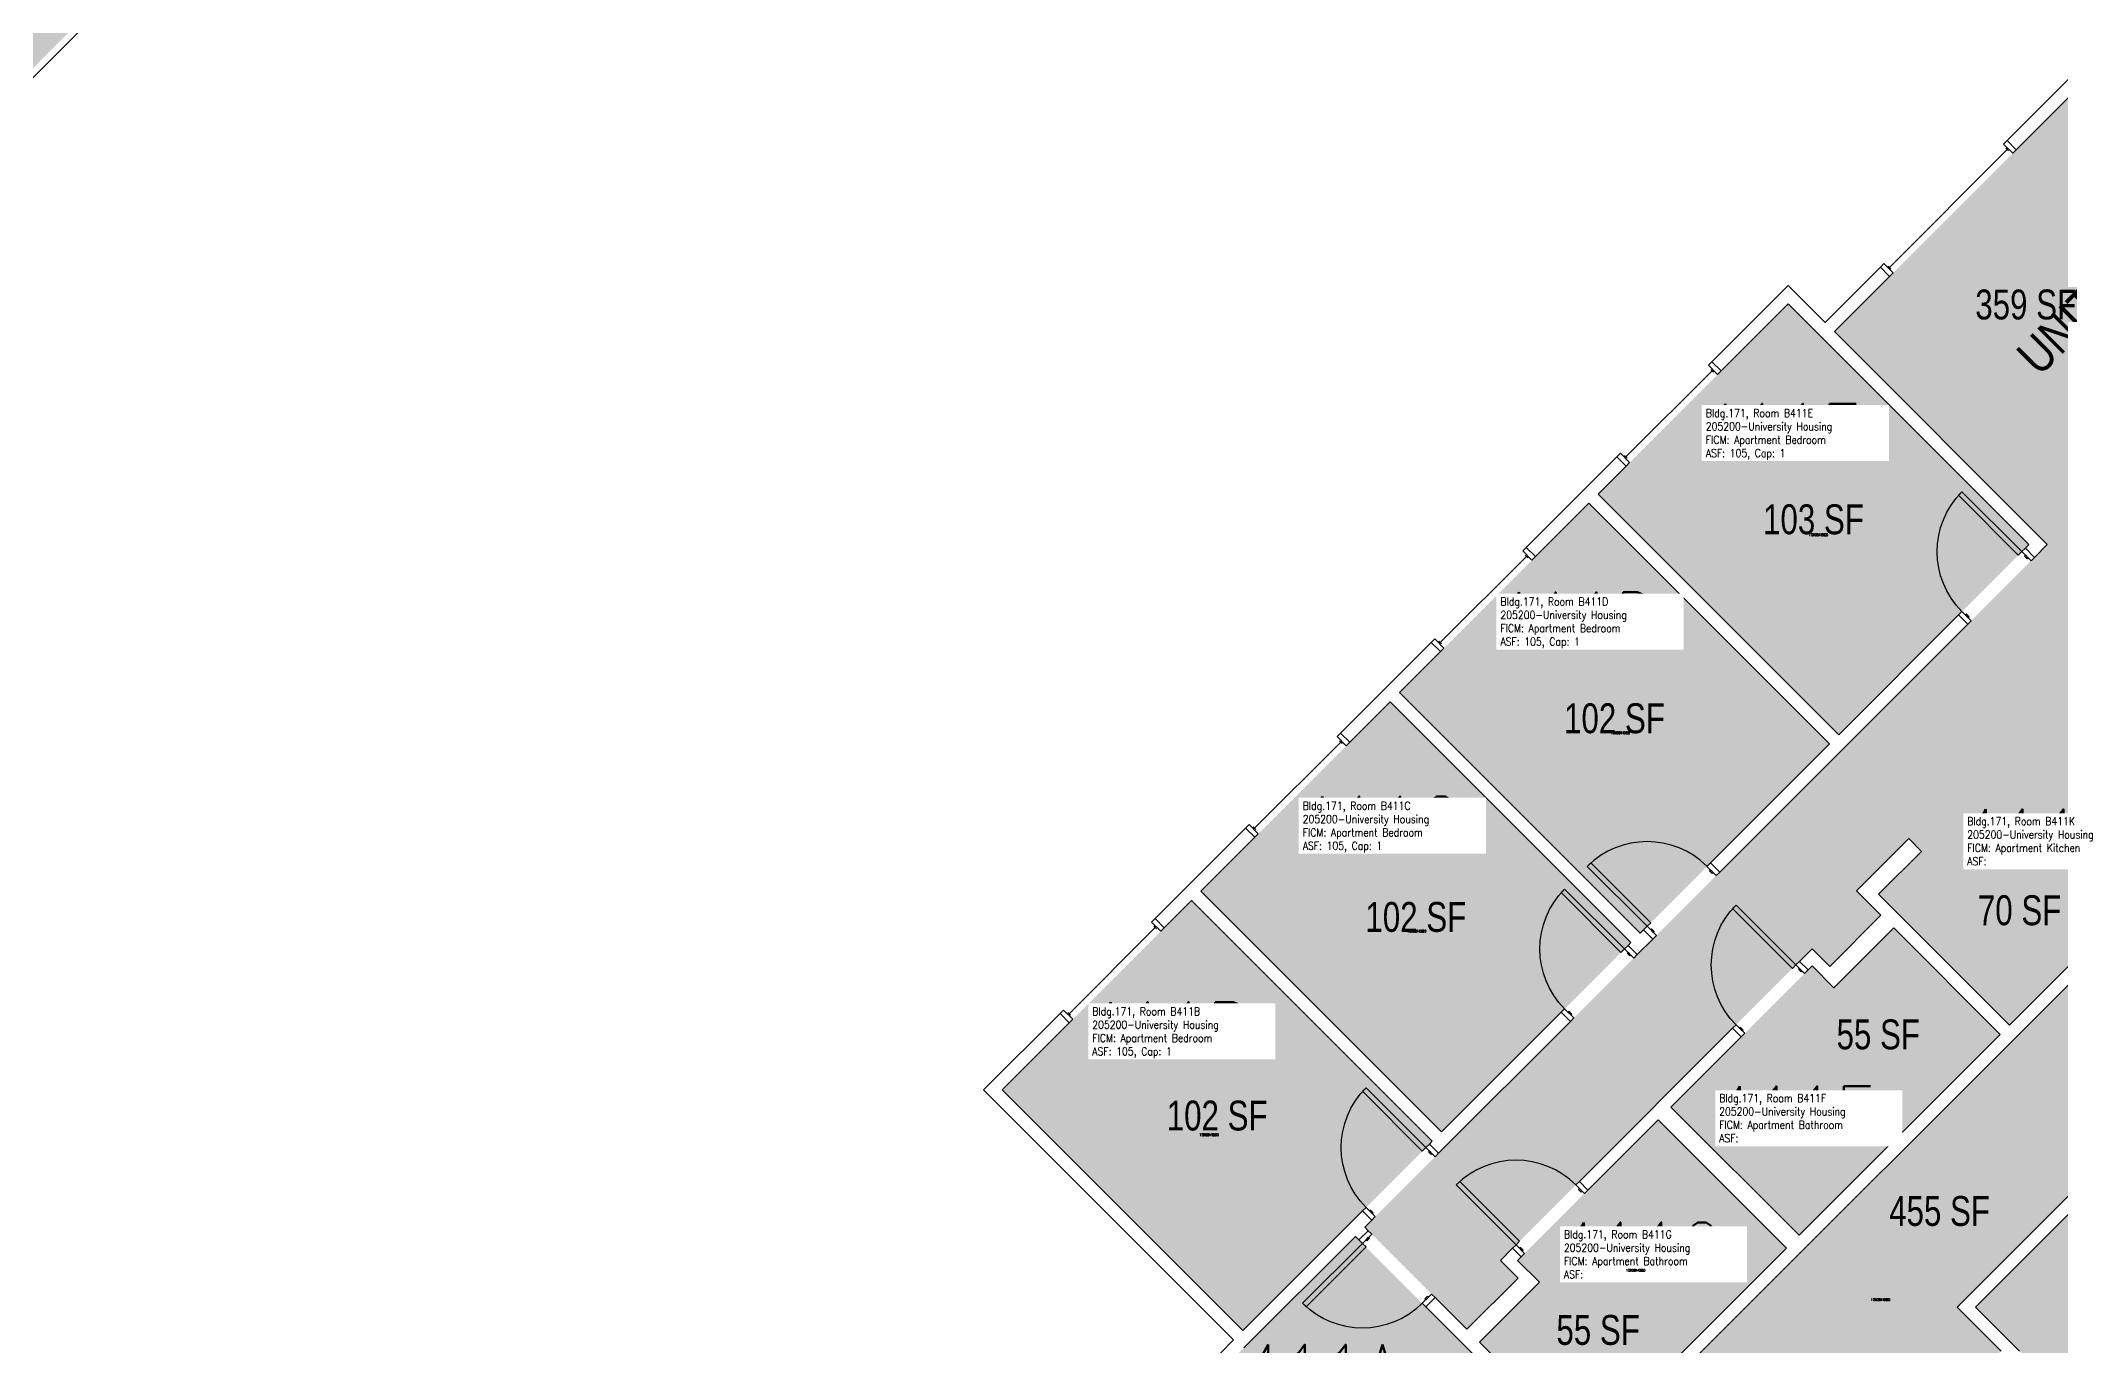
# Model space of a CAD drawing. Header units: inches. Extents: x -98 to 2219, y 102 to 2358.
# Drawn here: x 846 to 1658, y 814 to 1338 of the extents above; entities that cross this region are included whole.
import ezdxf
from ezdxf.enums import TextEntityAlignment as Align

# ---------------------------------------------------------------- set-up
doc = ezdxf.new("R2010")
doc.units = ezdxf.units.IN
doc.header["$LTSCALE"] = 96
doc.header["$MEASUREMENT"] = 0
for name, color, linetype in [('A-Area-Iden', 1, 'Continuous'), ('A-Door', 2, 'Continuous'), ('A-Glaz', 1, 'Continuous'), ('A-IDEN-RNUM', 7, 'Continuous'), ('A-IDEN-SNUM', 4, 'Continuous'), ('A-IDEN-VNUM', 4, 'Continuous'), ('A-Wall', 5, 'Continuous'), ('AREA-TEXT', 3, 'Continuous'), ('Rooms-Category-Color', 7, 'Continuous'), ('Rooms-College-Color', 7, 'Continuous'), ('Rooms-Department-Color', 7, 'Continuous'), ('Rooms-Division-Color', 7, 'Continuous'), ('Rooms-Information', 7, 'Continuous')]:
    doc.layers.add(name, color=color, linetype=linetype)
doc.styles.add('AREA', font='arial.ttf', dxfattribs={"width": 0.75, "height": 12})
doc.styles.add('ROOMSNUMBER', font='txt.shx', dxfattribs={"height": 0.03})
doc.styles.add('ROOMVNUMBER', font='simplex.shx', dxfattribs={"width": 0.85})
doc.styles.get("Standard").update_dxf_attribs({"font": 'ARIALN.TTF'})

msp = doc.modelspace()

# ---------------------------------------------------------------- hatches: boundary and pattern name
at = {"layer": 'Rooms-Category-Color', "true_color": 0x728ef3}
for points in [[(830.23, 1478.87), (770.73, 1419.37), (696.39, 1493.7), (653.17, 1450.48), (659.5, 1444.15), (655.79, 1440.44), (649.46, 1446.77), (634.47, 1431.78), (669.38, 1396.87), (684.37, 1411.86), (679.83, 1416.4), (683.54, 1420.11), (693.21, 1410.44), (670.8, 1388.03), (660.98, 1397.84), (640.66, 1377.51), (650.47, 1367.7), (525.99, 1243.22), (516.18, 1253.04), (495.85, 1232.71), (536.86, 1191.69), (731.32, 1386.15), (816.88, 1300.59), (912.69, 1396.4)], [(1378.07, 861.08), (1652.33, 1135.35), (1566.77, 1220.91), (1662.59, 1316.72), (1779.35, 1199.96), (1758.95, 1179.57), (1770.71, 1167.81), (1774.16, 1171.26), (1765.85, 1179.57), (1782.8, 1196.52), (1837.07, 1142.25), (1820.12, 1125.3), (1801.03, 1144.39), (1797.58, 1140.94), (1798.99, 1139.53), (1753.74, 1094.27), (1771.42, 1076.6), (1738.75, 1043.93), (1728.85, 1053.83), (1723.72, 1048.7), (1681.04, 1091.38), (1601.76, 1012.1), (1596.63, 1017.22), (1575.68, 996.28), (1585.48, 986.48), (1564.89, 965.88), (1557.82, 972.95), (1432.6, 847.74), (1439.67, 840.66), (1419.08, 820.07)], [(1548.21, 1232.05), (1644.91, 1135.35), (1568.54, 1058.98), (1471.85, 1155.68)], [(1468.13, 1151.97), (1564.83, 1055.27), (1488.73, 979.17), (1392.03, 1075.87)], [(1733.62, 1038.8), (1637.1, 942.28), (1584.52, 994.86), (1681.04, 1091.38)], [(1312.22, 996.05), (1388.32, 1072.15), (1485.02, 975.46), (1408.91, 899.35)], [(1308.5, 992.34), (1232.4, 916.24), (1329.1, 819.54), (1405.2, 895.64)], [(1552.64, 857.82), (1633.39, 938.57), (1590.61, 981.35), (1566.57, 957.3), (1557.82, 966.06), (1501.11, 909.35)], [(1466.98, 772.16), (1547.52, 852.7), (1495.99, 904.23), (1439.5, 847.74), (1448.25, 838.99), (1424.2, 814.94)], [(1623.5, 828.98), (1715.52, 736.97), (1765.12, 786.57), (1754.77, 796.91), (1764.67, 806.81), (1683, 888.48)], [(1379.3, 684.48), (1463.27, 768.45), (1374.35, 857.37), (1290.38, 773.4)]]:
    msp.add_hatch(color=171, dxfattribs=at).paths.add_polyline_path(points)
at = {"layer": 'Rooms-Category-Color', "true_color": 0xadadad}
msp.add_hatch(color=253, dxfattribs=at).paths.add_polyline_path([(1328.21, 728.15), (1286.85, 686.78), (1302.23, 671.4), (1337.93, 635.69), (1239.12, 536.87), (1281.54, 494.44), (1557.87, 770.77), (1575.55, 753.09), (1633.76, 811.3), (1616.08, 828.98), (1746.21, 959.11), (1763.89, 941.44), (1822.1, 999.65), (1804.43, 1017.33), (1958.51, 1171.41), (1873.92, 1171.68), (1820.38, 1118.14), (1802.71, 1135.82), (1760.9, 1094.01), (1778.58, 1076.33), (1379.3, 677.06)])
at = {"layer": 'Rooms-College-Color', "true_color": 0xadadad}
for points in [[(830.23, 1478.87), (770.73, 1419.37), (696.39, 1493.7), (653.17, 1450.48), (659.5, 1444.15), (655.79, 1440.44), (649.46, 1446.77), (634.47, 1431.78), (669.38, 1396.87), (684.37, 1411.86), (679.83, 1416.4), (683.54, 1420.11), (693.21, 1410.44), (670.8, 1388.03), (660.98, 1397.84), (640.66, 1377.51), (650.47, 1367.7), (525.99, 1243.22), (516.18, 1253.04), (495.85, 1232.71), (536.86, 1191.69), (731.32, 1386.15), (816.88, 1300.59), (912.69, 1396.4)], [(1378.07, 861.08), (1652.33, 1135.35), (1566.77, 1220.91), (1662.59, 1316.72), (1779.35, 1199.96), (1758.95, 1179.57), (1770.71, 1167.81), (1774.16, 1171.26), (1765.85, 1179.57), (1782.8, 1196.52), (1837.07, 1142.25), (1820.12, 1125.3), (1801.03, 1144.39), (1797.58, 1140.94), (1798.99, 1139.53), (1753.74, 1094.27), (1771.42, 1076.6), (1738.75, 1043.93), (1728.85, 1053.83), (1723.72, 1048.7), (1681.04, 1091.38), (1601.76, 1012.1), (1596.63, 1017.22), (1575.68, 996.28), (1585.48, 986.48), (1564.89, 965.88), (1557.82, 972.95), (1432.6, 847.74), (1439.67, 840.66), (1419.08, 820.07)], [(1548.21, 1232.05), (1644.91, 1135.35), (1568.54, 1058.98), (1471.85, 1155.68)], [(1328.21, 728.15), (1286.85, 686.78), (1302.23, 671.4), (1337.93, 635.69), (1239.12, 536.87), (1281.54, 494.44), (1557.87, 770.77), (1575.55, 753.09), (1633.76, 811.3), (1616.08, 828.98), (1746.21, 959.11), (1763.89, 941.44), (1822.1, 999.65), (1804.43, 1017.33), (1958.51, 1171.41), (1873.92, 1171.68), (1820.38, 1118.14), (1802.71, 1135.82), (1760.9, 1094.01), (1778.58, 1076.33), (1379.3, 677.06)], [(1468.13, 1151.97), (1564.83, 1055.27), (1488.73, 979.17), (1392.03, 1075.87)], [(1733.62, 1038.8), (1637.1, 942.28), (1584.52, 994.86), (1681.04, 1091.38)], [(1312.22, 996.05), (1388.32, 1072.15), (1485.02, 975.46), (1408.91, 899.35)], [(1308.5, 992.34), (1232.4, 916.24), (1329.1, 819.54), (1405.2, 895.64)], [(1552.64, 857.82), (1633.39, 938.57), (1590.61, 981.35), (1566.57, 957.3), (1557.82, 966.06), (1501.11, 909.35)], [(1466.98, 772.16), (1547.52, 852.7), (1495.99, 904.23), (1439.5, 847.74), (1448.25, 838.99), (1424.2, 814.94)], [(1623.5, 828.98), (1715.52, 736.97), (1765.12, 786.57), (1754.77, 796.91), (1764.67, 806.81), (1683, 888.48)], [(1379.3, 684.48), (1463.27, 768.45), (1374.35, 857.37), (1290.38, 773.4)]]:
    msp.add_hatch(color=253, dxfattribs=at).paths.add_polyline_path(points)
at = {"layer": 'Rooms-Department-Color', "true_color": 0x604aed}
for points in [[(830.23, 1478.87), (770.73, 1419.37), (696.39, 1493.7), (653.17, 1450.48), (659.5, 1444.15), (655.79, 1440.44), (649.46, 1446.77), (634.47, 1431.78), (669.38, 1396.87), (684.37, 1411.86), (679.83, 1416.4), (683.54, 1420.11), (693.21, 1410.44), (670.8, 1388.03), (660.98, 1397.84), (640.66, 1377.51), (650.47, 1367.7), (525.99, 1243.22), (516.18, 1253.04), (495.85, 1232.71), (536.86, 1191.69), (731.32, 1386.15), (816.88, 1300.59), (912.69, 1396.4)], [(1378.07, 861.08), (1652.33, 1135.35), (1566.77, 1220.91), (1662.59, 1316.72), (1779.35, 1199.96), (1758.95, 1179.57), (1770.71, 1167.81), (1774.16, 1171.26), (1765.85, 1179.57), (1782.8, 1196.52), (1837.07, 1142.25), (1820.12, 1125.3), (1801.03, 1144.39), (1797.58, 1140.94), (1798.99, 1139.53), (1753.74, 1094.27), (1771.42, 1076.6), (1738.75, 1043.93), (1728.85, 1053.83), (1723.72, 1048.7), (1681.04, 1091.38), (1601.76, 1012.1), (1596.63, 1017.22), (1575.68, 996.28), (1585.48, 986.48), (1564.89, 965.88), (1557.82, 972.95), (1432.6, 847.74), (1439.67, 840.66), (1419.08, 820.07)], [(1548.21, 1232.05), (1644.91, 1135.35), (1568.54, 1058.98), (1471.85, 1155.68)], [(1468.13, 1151.97), (1564.83, 1055.27), (1488.73, 979.17), (1392.03, 1075.87)], [(1733.62, 1038.8), (1637.1, 942.28), (1584.52, 994.86), (1681.04, 1091.38)], [(1312.22, 996.05), (1388.32, 1072.15), (1485.02, 975.46), (1408.91, 899.35)], [(1308.5, 992.34), (1232.4, 916.24), (1329.1, 819.54), (1405.2, 895.64)], [(1552.64, 857.82), (1633.39, 938.57), (1590.61, 981.35), (1566.57, 957.3), (1557.82, 966.06), (1501.11, 909.35)], [(1466.98, 772.16), (1547.52, 852.7), (1495.99, 904.23), (1439.5, 847.74), (1448.25, 838.99), (1424.2, 814.94)], [(1623.5, 828.98), (1715.52, 736.97), (1765.12, 786.57), (1754.77, 796.91), (1764.67, 806.81), (1683, 888.48)], [(1379.3, 684.48), (1463.27, 768.45), (1374.35, 857.37), (1290.38, 773.4)]]:
    msp.add_hatch(color=173, dxfattribs=at).paths.add_polyline_path(points)
at = {"layer": 'Rooms-Department-Color', "true_color": 0xacacac}
msp.add_hatch(color=253, dxfattribs=at).paths.add_polyline_path([(1328.21, 728.15), (1286.85, 686.78), (1302.23, 671.4), (1337.93, 635.69), (1239.12, 536.87), (1281.54, 494.44), (1557.87, 770.77), (1575.55, 753.09), (1633.76, 811.3), (1616.08, 828.98), (1746.21, 959.11), (1763.89, 941.44), (1822.1, 999.65), (1804.43, 1017.33), (1958.51, 1171.41), (1873.92, 1171.68), (1820.38, 1118.14), (1802.71, 1135.82), (1760.9, 1094.01), (1778.58, 1076.33), (1379.3, 677.06)])
at = {"layer": 'Rooms-Division-Color', "true_color": 0x604aed}
for points in [[(830.23, 1478.87), (770.73, 1419.37), (696.39, 1493.7), (653.17, 1450.48), (659.5, 1444.15), (655.79, 1440.44), (649.46, 1446.77), (634.47, 1431.78), (669.38, 1396.87), (684.37, 1411.86), (679.83, 1416.4), (683.54, 1420.11), (693.21, 1410.44), (670.8, 1388.03), (660.98, 1397.84), (640.66, 1377.51), (650.47, 1367.7), (525.99, 1243.22), (516.18, 1253.04), (495.85, 1232.71), (536.86, 1191.69), (731.32, 1386.15), (816.88, 1300.59), (912.69, 1396.4)], [(1378.07, 861.08), (1652.33, 1135.35), (1566.77, 1220.91), (1662.59, 1316.72), (1779.35, 1199.96), (1758.95, 1179.57), (1770.71, 1167.81), (1774.16, 1171.26), (1765.85, 1179.57), (1782.8, 1196.52), (1837.07, 1142.25), (1820.12, 1125.3), (1801.03, 1144.39), (1797.58, 1140.94), (1798.99, 1139.53), (1753.74, 1094.27), (1771.42, 1076.6), (1738.75, 1043.93), (1728.85, 1053.83), (1723.72, 1048.7), (1681.04, 1091.38), (1601.76, 1012.1), (1596.63, 1017.22), (1575.68, 996.28), (1585.48, 986.48), (1564.89, 965.88), (1557.82, 972.95), (1432.6, 847.74), (1439.67, 840.66), (1419.08, 820.07)], [(1548.21, 1232.05), (1644.91, 1135.35), (1568.54, 1058.98), (1471.85, 1155.68)], [(1468.13, 1151.97), (1564.83, 1055.27), (1488.73, 979.17), (1392.03, 1075.87)], [(1733.62, 1038.8), (1637.1, 942.28), (1584.52, 994.86), (1681.04, 1091.38)], [(1312.22, 996.05), (1388.32, 1072.15), (1485.02, 975.46), (1408.91, 899.35)], [(1308.5, 992.34), (1232.4, 916.24), (1329.1, 819.54), (1405.2, 895.64)], [(1552.64, 857.82), (1633.39, 938.57), (1590.61, 981.35), (1566.57, 957.3), (1557.82, 966.06), (1501.11, 909.35)], [(1466.98, 772.16), (1547.52, 852.7), (1495.99, 904.23), (1439.5, 847.74), (1448.25, 838.99), (1424.2, 814.94)], [(1623.5, 828.98), (1715.52, 736.97), (1765.12, 786.57), (1754.77, 796.91), (1764.67, 806.81), (1683, 888.48)], [(1379.3, 684.48), (1463.27, 768.45), (1374.35, 857.37), (1290.38, 773.4)]]:
    msp.add_hatch(color=173, dxfattribs=at).paths.add_polyline_path(points)
at = {"layer": 'Rooms-Division-Color', "true_color": 0xadadad}
msp.add_hatch(color=253, dxfattribs=at).paths.add_polyline_path([(1328.21, 728.15), (1286.85, 686.78), (1302.23, 671.4), (1337.93, 635.69), (1239.12, 536.87), (1281.54, 494.44), (1557.87, 770.77), (1575.55, 753.09), (1633.76, 811.3), (1616.08, 828.98), (1746.21, 959.11), (1763.89, 941.44), (1822.1, 999.65), (1804.43, 1017.33), (1958.51, 1171.41), (1873.92, 1171.68), (1820.38, 1118.14), (1802.71, 1135.82), (1760.9, 1094.01), (1778.58, 1076.33), (1379.3, 677.06)])

# ---------------------------------------------------------------- linework, layer by layer
at = {"layer": 'A-Door'}
for points in [[(1642.08, 1132.52), (1640.67, 1131.11), (1616.63, 1155.15), (1618.04, 1156.56)], [(1645.79, 1128.81), (1647.21, 1130.22), (1643.5, 1133.94), (1642.08, 1132.52)], [(1644.56, 1130.05), (1644.2, 1129.69), (1643.14, 1130.76), (1643.5, 1131.11)], [(1621.75, 1104.77), (1620.34, 1103.35), (1616.63, 1107.07), (1618.04, 1108.48)], [(1620.51, 1106.01), (1620.87, 1106.36), (1619.81, 1107.42), (1619.45, 1107.07)], [(1491.56, 982), (1492.97, 983.41), (1468.93, 1007.45), (1467.51, 1006.04)], [(1519.31, 1002.33), (1520.72, 1003.74), (1517.01, 1007.45), (1515.6, 1006.04)], [(1518.07, 1003.56), (1517.72, 1003.21), (1516.66, 1004.27), (1517.01, 1004.62)], [(1482.45, 972.89), (1481.04, 971.48), (1457, 995.52), (1458.41, 996.94)], [(1551.33, 966.46), (1549.92, 965.05), (1525.87, 989.09), (1527.29, 990.51)], [(1486.16, 969.18), (1487.58, 970.6), (1483.87, 974.31), (1482.45, 972.89)], [(1495.27, 978.29), (1493.85, 976.87), (1490.14, 980.58), (1491.56, 982)], [(1494.03, 979.52), (1494.38, 979.88), (1493.32, 980.94), (1492.97, 980.58)], [(1484.93, 970.42), (1484.57, 970.07), (1483.51, 971.13), (1483.87, 971.48)], [(1554.78, 963.02), (1556.19, 964.43), (1552.74, 967.88), (1551.33, 966.46)], [(1553.8, 963.99), (1553.45, 963.64), (1552.39, 964.7), (1552.74, 965.05)], [(1462.12, 945.14), (1460.71, 943.73), (1457, 947.44), (1458.41, 948.85)], [(1460.89, 946.38), (1461.24, 946.73), (1460.18, 947.79), (1459.82, 947.44)], [(1530.74, 938.98), (1529.32, 937.56), (1525.87, 941.01), (1527.29, 942.42)], [(1529.76, 939.95), (1530.12, 940.3), (1529.06, 941.36), (1528.7, 941.01)], [(1402.64, 893.08), (1401.22, 891.66), (1377.18, 915.71), (1378.6, 917.12)], [(1406.35, 889.37), (1407.76, 890.78), (1404.05, 894.49), (1402.64, 893.08)], [(1405.11, 890.6), (1404.76, 890.25), (1403.7, 891.31), (1404.05, 891.66)], [(1438.88, 854.01), (1440.29, 855.43), (1416.25, 879.47), (1414.84, 878.05)], [(1466.37, 874.61), (1467.78, 876.02), (1464.33, 879.47), (1462.92, 878.05)], [(1465.39, 875.58), (1465.04, 875.22), (1463.98, 876.28), (1464.33, 876.64)], [(1382.31, 865.32), (1380.89, 863.91), (1377.18, 867.62), (1378.6, 869.04)], [(1381.07, 866.56), (1381.42, 866.92), (1380.36, 867.98), (1380.01, 867.62)], [(1377.18, 854.54), (1378.6, 853.13), (1354.55, 829.09), (1353.14, 830.5)], [(1380.89, 858.25), (1379.48, 859.67), (1375.77, 855.96), (1377.18, 854.54)], [(1379.66, 857.02), (1380.01, 856.66), (1378.95, 855.6), (1378.6, 855.96)], [(1442.32, 850.56), (1440.91, 849.15), (1437.46, 852.6), (1438.88, 854.01)], [(1441.35, 851.54), (1441.71, 851.89), (1440.64, 852.95), (1440.29, 852.6)], [(1404.94, 834.21), (1406.35, 832.8), (1402.64, 829.09), (1401.22, 830.5)], [(1403.7, 832.97), (1403.34, 833.33), (1402.28, 832.27), (1402.64, 831.91)]]:
    msp.add_lwpolyline(points, close=True, dxfattribs=at)
at = {"layer": 'A-Door', "extrusion": (0, 0, -1)}
for centre, start, end in [((-1642.08, 1132.52), 315, 45), ((-1482.45, 972.89), 315, 45), ((-1551.33, 966.46), 315, 45), ((-1402.64, 893.08), 315, 45), ((-1377.18, 854.54), 225, 315)]:
    msp.add_arc(centre, 34, start, end, dxfattribs=at)
at = {"layer": 'A-Door'}
for centre in [(1491.56, 982), (1438.88, 854.01)]:
    msp.add_arc(centre, 34, 45, 135, dxfattribs=at)
at = {"layer": 'A-Glaz'}
for p, q in [((890.07, 1370.07), (842.69, 1322.69)), ((1636.25, 1294.1), (1588.88, 1246.73)), ((1636.78, 1293.57), (1635.72, 1294.63)), ((1589.41, 1246.2), (1588.35, 1247.26)), ((1517.66, 1205.2), (1483.01, 1170.56)), ((1518.19, 1204.67), (1517.13, 1205.73)), ((1483.54, 1170.03), (1482.48, 1171.09)), ((1443.07, 1130.62), (1408.43, 1095.97)), ((1443.6, 1130.09), (1442.54, 1131.15)), ((1408.96, 1095.44), (1407.9, 1096.5)), ((1368.47, 1056.02), (1333.83, 1021.37)), ((1369.01, 1055.49), (1367.94, 1056.55)), ((1334.36, 1020.84), (1333.3, 1021.9)), ((1293.93, 981.48), (1259.28, 946.83)), ((1294.46, 980.94), (1293.4, 982.01)), ((1259.81, 946.3), (1258.75, 947.36))]:
    msp.add_line(p, q, dxfattribs=at)
for points in [[(1634.75, 1296.31), (1636.17, 1297.73), (1639.88, 1294.01), (1638.46, 1292.6)], [(1586.67, 1248.23), (1585.25, 1246.82), (1588.97, 1243.1), (1590.38, 1244.52)], [(1516.15, 1207.41), (1517.57, 1208.83), (1521.28, 1205.12), (1519.87, 1203.7)], [(1480.8, 1172.06), (1479.39, 1170.64), (1483.1, 1166.93), (1484.51, 1168.35)], [(1441.57, 1132.83), (1442.99, 1134.25), (1446.7, 1130.53), (1445.28, 1129.12)], [(1406.22, 1097.48), (1404.8, 1096.06), (1408.51, 1092.35), (1409.93, 1093.76)], [(1366.97, 1058.23), (1368.39, 1059.65), (1372.1, 1055.93), (1370.68, 1054.52)], [(1331.62, 1022.88), (1330.2, 1021.46), (1333.91, 1017.75), (1335.33, 1019.16)], [(1292.43, 983.68), (1293.84, 985.1), (1297.55, 981.39), (1296.14, 979.97)], [(1257.07, 948.33), (1255.66, 946.92), (1259.37, 943.2), (1260.78, 944.62)]]:
    msp.add_lwpolyline(points, close=True, dxfattribs=at)
at = {"layer": 'A-Wall'}
for p, q in [((1662.59, 1324.15), (1636.17, 1297.73)), ((1639.88, 1294.01), (1662.59, 1316.72)), ((1636.17, 1297.73), (1639.88, 1294.01)), ((1585.25, 1246.82), (1563.06, 1224.62)), ((1566.77, 1220.91), (1588.97, 1243.1)), ((1588.97, 1243.1), (1585.25, 1246.82)), ((1548.21, 1239.47), (1517.57, 1208.83)), ((1563.06, 1224.62), (1548.21, 1239.47)), ((1521.28, 1205.12), (1548.21, 1232.05)), ((1548.21, 1232.05), (1644.91, 1135.35)), ((1652.33, 1135.35), (1566.77, 1220.91)), ((1517.57, 1208.83), (1521.28, 1205.12)), ((1479.39, 1170.64), (1442.99, 1134.25)), ((1483.1, 1166.93), (1479.39, 1170.64)), ((1471.85, 1155.68), (1483.1, 1166.93)), ((1568.54, 1058.98), (1471.85, 1155.68)), ((1446.7, 1130.53), (1468.13, 1151.97)), ((1468.13, 1151.97), (1564.83, 1055.27)), ((1442.99, 1134.25), (1446.7, 1130.53)), ((1644.91, 1135.35), (1643.5, 1133.94)), ((1643.5, 1133.94), (1647.21, 1130.22)), ((1647.21, 1130.22), (1652.33, 1135.35)), ((1616.63, 1107.07), (1568.54, 1058.98)), ((1620.34, 1103.35), (1616.63, 1107.07)), ((1404.8, 1096.06), (1368.39, 1059.65)), ((1408.51, 1092.35), (1404.8, 1096.06)), ((1520.72, 1003.74), (1620.34, 1103.35)), ((1392.03, 1075.87), (1408.51, 1092.35)), ((1372.1, 1055.93), (1388.32, 1072.15)), ((1388.32, 1072.15), (1485.02, 975.46)), ((1488.73, 979.17), (1392.03, 1075.87)), ((1470.25, 768.01), (1778.58, 1076.33)), ((1368.39, 1059.65), (1372.1, 1055.93)), ((1564.83, 1055.27), (1517.01, 1007.45)), ((1733.62, 1038.8), (1637.1, 942.28)), ((1330.2, 1021.46), (1293.84, 985.1)), ((1312.22, 996.05), (1333.91, 1017.75)), ((1333.91, 1017.75), (1330.2, 1021.46)), ((1596.63, 1017.22), (1575.68, 996.28)), ((1601.76, 1012.1), (1596.63, 1017.22)), ((1517.01, 1007.45), (1520.72, 1003.74)), ((1584.52, 994.86), (1601.76, 1012.1)), ((1297.55, 981.39), (1308.5, 992.34)), ((1308.5, 992.34), (1405.2, 895.64)), ((1408.91, 899.35), (1312.22, 996.05)), ((1575.68, 996.28), (1585.48, 986.48)), ((1637.1, 942.28), (1584.52, 994.86)), ((1293.84, 985.1), (1297.55, 981.39)), ((1585.48, 986.48), (1564.89, 965.88)), ((1485.02, 975.46), (1483.87, 974.31)), ((1483.87, 974.31), (1487.58, 970.6)), ((1487.58, 970.6), (1493.85, 976.87)), ((1490.14, 980.58), (1488.73, 979.17)), ((1493.85, 976.87), (1490.14, 980.58)), ((1566.57, 957.3), (1590.61, 981.35)), ((1590.61, 981.35), (1633.39, 938.57)), ((1557.82, 972.95), (1552.74, 967.88)), ((1552.74, 967.88), (1556.19, 964.43)), ((1556.19, 964.43), (1557.82, 966.06)), ((1564.89, 965.88), (1557.82, 972.95)), ((1557.82, 966.06), (1566.57, 957.3)), ((1255.66, 946.92), (1224.98, 916.24)), ((1232.4, 916.24), (1259.37, 943.2)), ((1259.37, 943.2), (1255.66, 946.92)), ((1407.76, 890.78), (1460.71, 943.73)), ((1457, 947.44), (1408.91, 899.35)), ((1460.71, 943.73), (1457, 947.44)), ((1525.87, 941.01), (1464.33, 879.47)), ((1501.11, 909.35), (1529.32, 937.56)), ((1529.32, 937.56), (1525.87, 941.01)), ((1633.39, 938.57), (1552.64, 857.82)), ((1224.98, 916.24), (1325.39, 815.83)), ((1329.1, 819.54), (1232.4, 916.24)), ((1552.64, 857.82), (1501.11, 909.35)), ((1467.78, 876.02), (1495.99, 904.23)), ((1495.99, 904.23), (1547.52, 852.7)), ((1405.2, 895.64), (1404.05, 894.49)), ((1404.05, 894.49), (1407.76, 890.78)), ((1616.08, 828.98), (1683, 895.9)), ((1683, 888.48), (1623.5, 828.98)), ((1464.33, 879.47), (1467.78, 876.02)), ((1377.18, 867.62), (1329.1, 819.54)), ((1380.89, 863.91), (1377.18, 867.62)), ((1378.07, 861.08), (1380.89, 863.91)), ((1379.48, 859.67), (1378.07, 861.08)), ((1329.54, 812.56), (1374.35, 857.37)), ((1374.35, 857.37), (1375.77, 855.96)), ((1375.77, 855.96), (1379.48, 859.67)), ((1437.46, 852.6), (1432.6, 847.74)), ((1440.91, 849.15), (1437.46, 852.6)), ((1547.52, 852.7), (1466.98, 772.16)), ((1432.6, 847.74), (1439.67, 840.66)), ((1439.5, 847.74), (1440.91, 849.15)), ((1448.25, 838.99), (1439.5, 847.74)), ((1439.67, 840.66), (1419.08, 820.07)), ((1424.2, 814.94), (1448.25, 838.99)), ((1406.35, 832.8), (1402.64, 829.09)), ((1402.64, 829.09), (1463.27, 768.45)), ((1419.08, 820.07), (1406.35, 832.8)), ((1633.76, 811.3), (1616.08, 828.98)), ((1623.5, 828.98), (1641.18, 811.3)), ((1325.39, 815.83), (1319.82, 810.26)), ((1466.98, 772.16), (1424.2, 814.94))]:
    msp.add_line(p, q, dxfattribs=at)

# ---------------------------------------------------------------- texts
at = {"layer": 'A-Area-Iden'}
msp.add_text('UNIT B5', height=14.4, rotation=45, dxfattribs=at).set_placement((1671.5, 1224.95), align=Align.CENTER)
at = {"layer": 'A-IDEN-RNUM', "style": 'ROOMSNUMBER', "width": 0.85}
for s, p in [('0411-E0', (1560.36, 1139.26)), ('0411-D0', (1480.78, 1059.74)), ('0411-K0', (1651.48, 1022.78)), ('0411-C0', (1398.96, 980.04)), ('0411-F0', (1553.86, 903.43)), ('0411-B0', (1315.54, 898.22)), ('0411-G0', (1486.96, 843.78)), ('0414-D0', (1585.32, 831.96))]:
    msp.add_text(s, height=1, dxfattribs=at).set_placement(p, align=Align.MIDDLE_CENTER)
at = {"layer": 'A-IDEN-SNUM', "style": 'ROOMSNUMBER', "width": 0.85}
for s, p in [('1710B411E0', (1560.36, 1139.26)), ('1710B411D0', (1480.78, 1059.74)), ('1710B411K0', (1651.48, 1022.78)), ('1710B411C0', (1398.96, 980.04)), ('1710B411F0', (1553.86, 903.43)), ('1710B411B0', (1315.54, 898.22)), ('1710B411G0', (1486.96, 843.78)), ('1710B414D0', (1585.32, 831.96))]:
    msp.add_text(s, height=1, dxfattribs=at).set_placement(p, align=Align.MIDDLE_CENTER)
at = {"layer": 'A-IDEN-VNUM', "style": 'ROOMVNUMBER', "width": 0.85}
for s, p in [('411E', (1544.73, 1180.69)), ('411D', (1462.64, 1104.95)), ('411C', (1383.68, 1022.91)), ('411K', (1650.21, 1017.77)), ('411B', (1298.68, 940.31)), ('411F', (1550.09, 906.49)), ('411G', (1488.61, 851.78)), ('411A', (1360.6, 802.67))]:
    msp.add_text(s, height=22.5, dxfattribs=at).set_placement(p, align=Align.MIDDLE_CENTER)
at = {"layer": 'AREA-TEXT', "style": 'AREA', "width": 0.75}
for s, p in [('359 SF', (1643.65, 1231.83)), ('103 SF', (1558.38, 1145.52)), ('102 SF', (1478.43, 1065.57)), ('102 SF', (1398.62, 985.75)), ('70 SF', (1641.21, 988.43)), ('55 SF', (1584.42, 938.55)), ('102 SF', (1318.8, 905.94)), ('455 SF', (1609.05, 867.6)), ('55 SF', (1471.87, 819.81))]:
    msp.add_text(s, height=12, dxfattribs=at).set_placement(p, align=Align.MIDDLE_CENTER)

# ---------------------------------------------------------------- next in the draw order: texts
at = {"layer": 'Rooms-Information', "char_height": 3.2143, "width": 72, "attachment_point": 7, "style": 'ROOMVNUMBER', "bg_fill": 3, "box_fill_scale": 1.5, "bg_fill_color": 256, "bg_fill_true_color": 13158600, "bg_fill_transparency": 0}
for s, insert in [('Bldg.171, Room B411E^M^J205200-University Housing^M^JFICM: Apartment Bedroom^M^JASF: 105, Cap: 1', (1515.13, 1169.44)), ('Bldg.171, Room B411D^M^J205200-University Housing^M^JFICM: Apartment Bedroom^M^JASF: 105, Cap: 1', (1432.59, 1093.7)), ('Bldg.171, Room B411C^M^J205200-University Housing^M^JFICM: Apartment Bedroom^M^JASF: 105, Cap: 1', (1353.17, 1011.66)), ('Bldg.171, Room B411K^M^J205200-University Housing^M^JFICM: Apartment Kitchen^M^JASF: ', (1620.15, 1006.52)), ('Bldg.171, Room B411B^M^J205200-University Housing^M^JFICM: Apartment Bedroom^M^JASF: 105, Cap: 1', (1268.62, 929.06)), ('Bldg.171, Room B411F^M^J205200-University Housing^M^JFICM: Apartment Bathroom^M^JASF: ', (1520.49, 895.24)), ('Bldg.171, Room B411G^M^J205200-University Housing^M^JFICM: Apartment Bathroom^M^JASF: ', (1458.1, 840.53))]:
    msp.add_mtext(s, dxfattribs=dict(at, insert=insert))

doc.saveas('drawing.dxf')
